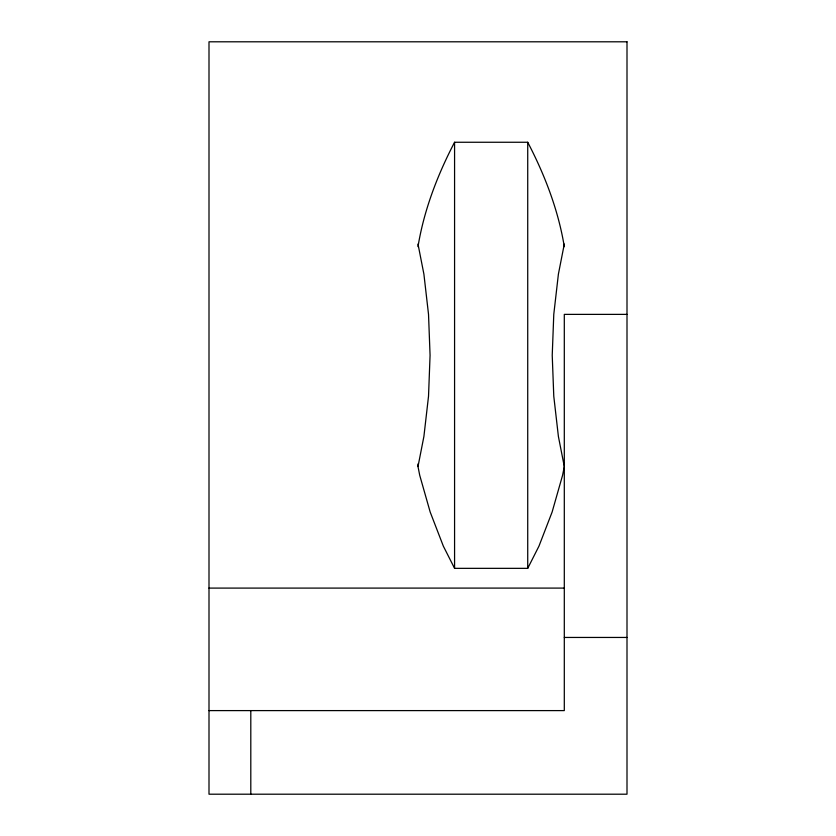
<?xml version="1.0" encoding="UTF-8"?>
<svg xmlns="http://www.w3.org/2000/svg" width="836" height="836" viewBox="0 0 836 836"><rect width="100%" height="100%" fill="white"/><g stroke="black" fill="none" stroke-linecap="round" stroke-linejoin="round"><path stroke-width="1.25" d="M418 246.662C423.936 210.275 437.51 174.912 454.575 142.256L527.725 142.256C544.79 174.912 558.364 210.275 564.3 246.662M564.3 244.06L558.396 274.156L553.777 314.378L552.23 355.3L553.777 396.222L558.396 436.444L564.3 466.54L562.586 475.276L552.115 512.05L538.959 546.148L527.725 568.344L454.575 568.344L443.341 546.148L430.185 512.05L419.714 475.276L418 466.54L423.904 436.444L428.523 396.222L430.07 355.3L428.523 314.378L423.904 274.156L418 244.06M627 314.378L564.3 314.378L564.3 710.6L209 710.6M209 588.095L564.3 588.095M564.3 637.45L627 637.45M527.725 142.256L527.725 568.344M454.575 142.256L454.575 568.344M418 463.938L418 466.54M250.8 710.6L250.8 794.2M627 41.8L209 41.8L209 794.2L627 794.2L627 41.8"/></g></svg>
